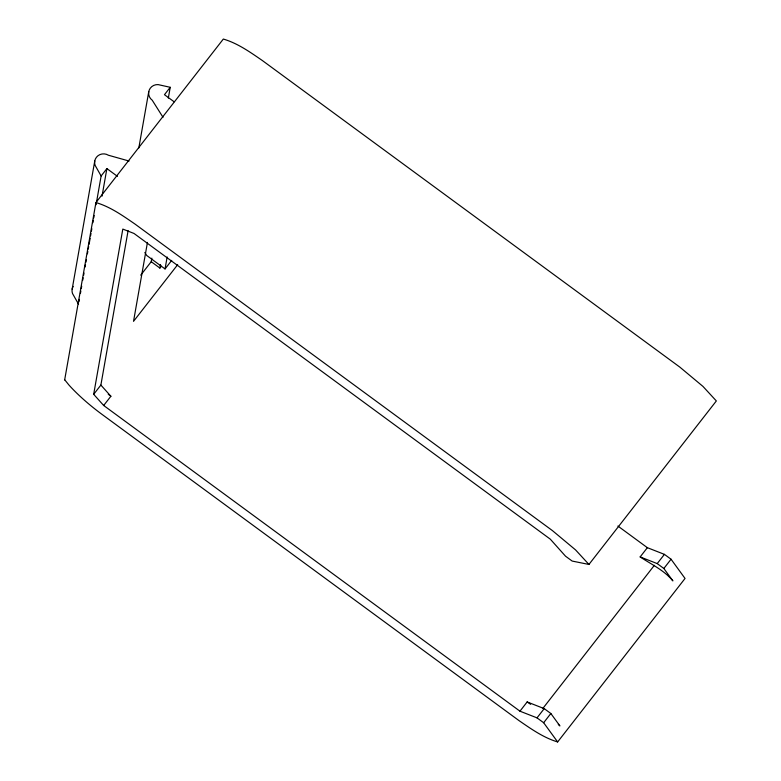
<?xml version="1.0" encoding="UTF-8"?>
<svg xmlns="http://www.w3.org/2000/svg" width="781" height="781" viewBox="0 0 781 781"><rect width="100%" height="100%" fill="white"/><g stroke="black" fill="none" stroke-linecap="round" stroke-linejoin="round"><path stroke-width="1.17" d="M72.155 289.185L94.755 161.013M64.657 379.917L95.936 202.552L223.327 39.05C237.697 43.267 250.145 52.151 262.357 60.537L679.841 367.119L702.968 386.419L716.343 400.946L588.942 564.448L572.161 561.061L565.522 556.189L550.293 539.154L134.01 233.46L122.812 229.077L93.681 394.307L103.678 405.485L519.961 711.188L537.016 717.866L543.654 722.737L557.644 741.95L685.044 578.448L671.055 559.235L664.416 554.364L647.361 547.686L617.908 526.052M78.949 301.759L79.379 299.367M80.433 293.373L80.853 290.981M81.273 288.589L81.702 286.188M82.757 280.203L83.177 277.802M83.596 275.41L84.026 273.018M85.08 267.024L85.5 264.632M85.92 262.231L86.349 259.839M87.404 253.845L87.823 251.453M88.243 249.061L88.673 246.659M89.093 244.268L90.147 238.273M90.567 235.882L90.996 233.48M91.416 231.088L91.836 228.696M92.89 222.702L93.32 220.31M93.74 217.909L94.159 215.517M96.063 204.739L101.13 175.989L106.89 168.598L117.482 176.379M102.028 196.148L106.89 168.598M138.823 147.96L148.751 91.66M93.681 394.307L100.876 385.072L128.113 230.61M168.325 98.094L170.229 87.306L158.113 84.602A9.03 8.718 10 0 0 152.236 100.232L163.004 117.287M147.453 242.403L133.531 321.333L177.677 264.681M140.717 275.166L151.221 261.703L151.846 258.14M151.221 261.703L159.89 268.068L160.515 264.505M144.836 252.488L146.74 255.494L165.045 268.937L167.154 256.969M170.229 87.306L164.469 94.696L174.104 101.774M159.89 268.068L161.374 266.155M165.045 268.937L171.693 260.405M103.678 405.485L110.882 396.25L100.876 385.072M519.961 711.188L527.155 701.943L544.22 708.631L550.849 713.502L559.889 725.92L558.278 724.329M640.156 556.921L657.221 563.599L663.85 568.48L672.89 580.888C664.055 570.15 651.422 564.468 640.156 556.921L647.361 547.686M542.863 708.416L654.371 565.307M537.016 717.866L544.22 708.631M657.221 563.599L664.416 554.364M543.654 722.737L550.849 713.502M663.85 568.48L671.055 559.235M129.07 161.042L108.413 155.234A9.03 8.718 10 0 0 95.145 165.406L101.13 175.989M95.936 202.552C110.306 206.77 122.754 215.654 134.967 224.04L552.44 530.621L575.577 549.922L588.942 564.448M557.644 741.95C543.42 737.694 531.07 728.878 518.945 720.56L102.106 414.447A60.196 13.96 37.9 0 1 68.835 384.906L64.686 379.751M527.155 701.943L530.631 704.335M78.53 304.16L72.545 293.578A9.03 8.718 10 0 1 73.18 286.402M110.882 396.25A25.285 5.867 37.9 0 1 108.247 394.259"/></g></svg>
